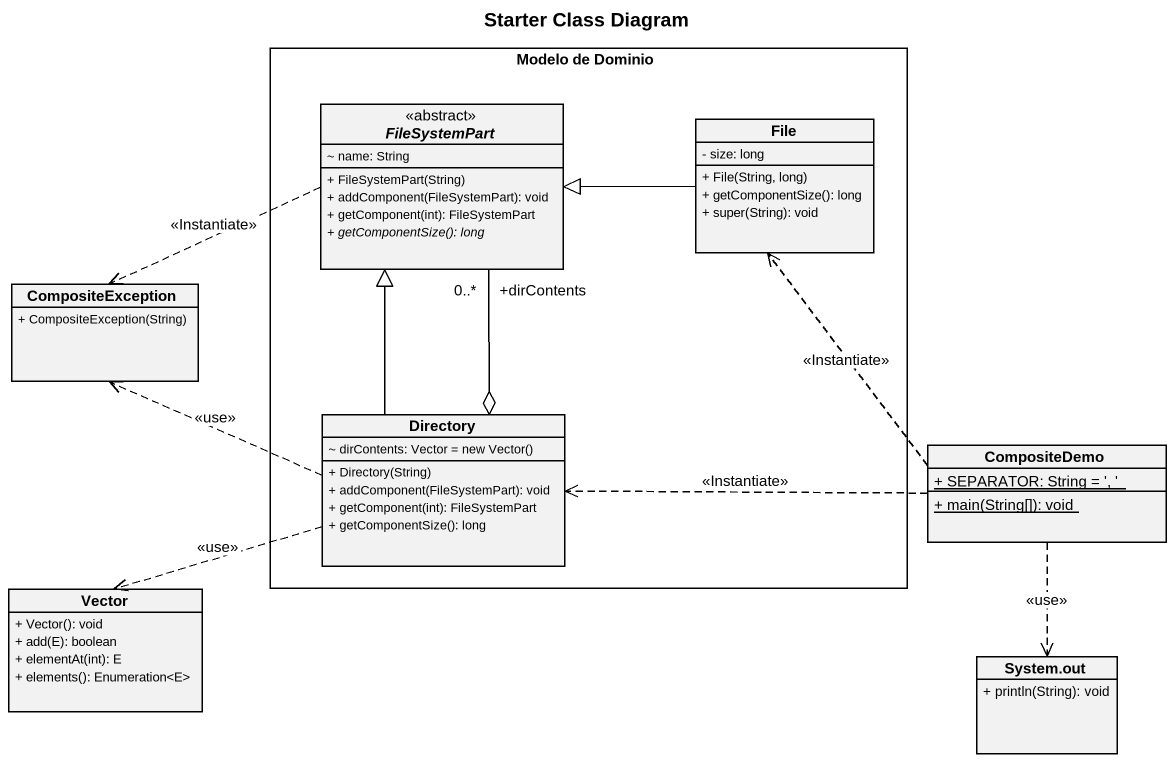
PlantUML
@startuml
title Starter Class Diagram
hide circle
hide empty members
skinparam classAttributeIconSize 0
rectangle "Modelo de Dominio" as Modelo_de_Dominio {
  abstract class FileSystemPart <<abstract>> {
    ~ name: String
    + FileSystemPart(String)
    + addComponent(FileSystemPart): void
    + getComponent(int): FileSystemPart
    {abstract} + getComponentSize(): long
  }
  class "File" as File_ {
    - size: long
    + File(String, long)
    + getComponentSize(): long
    + super(String): void
  }
  class Directory {
    {field} ~ dirContents: Vector = new Vector()
    + Directory(String)
    + addComponent(FileSystemPart): void
    + getComponent(int): FileSystemPart
    + getComponentSize(): long
  }
}
class CompositeException {
  + CompositeException(String)
}
class CompositeDemo {
  {static} + SEPARATOR: String = ', '
  {static} + main(String[]): void
}
class Vector {
  + Vector(): void
  + add(E): boolean
  + elementAt(int): E
  + elements(): Enumeration<E>
}
class "System.out" as System_out {
  + println(String): void
}
FileSystemPart .left.> CompositeException : <<Instantiate>>
FileSystemPart "+dirContents\n0..*" --o Directory
File_ -left-|> FileSystemPart
Directory -up-|> FileSystemPart
Directory .left.> CompositeException : <<use>>
Directory .left.> Vector : <<use>>
CompositeDemo .up.> File_ : <<Instantiate>>
CompositeDemo .left.> Directory : <<Instantiate>>
CompositeDemo ..> System_out : <<use>>
@enduml
